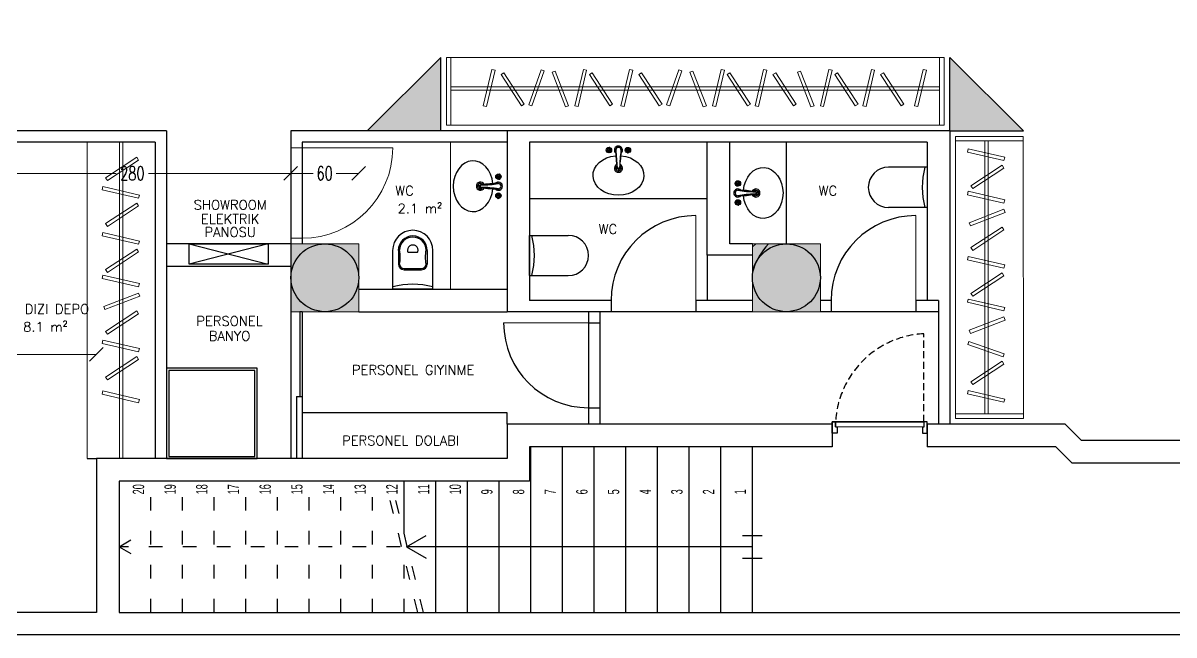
# Model space of a CAD drawing. Header units: centimetres. Extents: x 25718 to 30447, y -4730 to -3356.
# Drawn here: x 27321 to 28338, y -4671 to -4129 of the extents above; entities that cross this region are included whole.
import ezdxf
from ezdxf.enums import TextEntityAlignment as Align

# ---------------------------------------------------------------- set-up
doc = ezdxf.new("R2010")
doc.units = ezdxf.units.CM
doc.header["$PDMODE"] = 34
for name, pattern in [('ACAD_ISO03W100', [30, 12, -18]), ('DUZ', [500, 500]), ('HIDDEN2', [0.1875, 0.125, -0.0625])]:
    doc.linetypes.add(name, pattern=pattern)
for name, color, linetype in [('HANE_betonarme', 6, 'Continuous'), ('HANE_duvar', 4, 'Continuous'), ('HANE_kapı', 2, 'Continuous'), ('HANE_kapı ac', 9, 'HIDDEN2'), ('HANE_merdiven', 3, 'Continuous'), ('HANE_tarama', 9, 'DUZ'), ('HANE_yazı', 7, 'Continuous'), ('mn-yazı1', 3, 'Continuous'), ('mn-yazı2', 11, 'Continuous')]:
    doc.layers.add(name, color=color, linetype=linetype)
doc.layers.add('HANE_tarama2', color=8, linetype='DUZ', lineweight=9)
doc.layers.add('mn-tefris', color=241, linetype='Continuous', lineweight=20)
doc.styles.add('DIM', font='romans.shx', dxfattribs={"width": 0.7})
doc.styles.add('gotic', font='romanstw.shx', dxfattribs={"width": 0.8})
doc.dimstyles.new('iç', dxfattribs={"dimscale": 0.2, "dimtxt": 60, "dimasz": 60, "dimexe": 15, "dimexo": 10, "dimgap": 18, "dimtad": 0, "dimdec": 0, "dimrnd": 0.5, "dimdsep": 46, "dimtxsty": 'DIM', "dimblk": 'OBLIQUE', "dimcen": 6, "dimdle": 1.25, "dimse1": 1, "dimse2": 1, "dimclrd": 256, "dimclrt": 2, "dimadec": 0, "dimazin": 0, "dimtfac": 1, "dimtdec": 0, "dimtix": 1, "dimtmove": 1, "dimatfit": 3, "dimldrblk": 'OBLIQUE', "dimfxl": 1, "dimtolj": 1, "dimlwd": -1, "dimarcsym": 0})

# ---------------------------------------------------------------- blocks, each defined once
blk = doc.blocks.new('_OBLIQUE')
at = {"color": 0, "linetype": 'ByBlock'}
blk.add_line((-0.5, -0.5), (0.5, 0.5), dxfattribs=at)
blk = doc.blocks.new('*D451')
at = {"layer": 'Defpoints', "color": 0, "transparency": 16777216}
for p in [(26615.5, -4422.4), (26615.5, -4422.4), (27385.5, -4514.6)]:
    blk.add_point(p, dxfattribs=at)
at = {"layer": 'HANE_tarama2', "transparency": 16777216}
for p, q in [((26615.2, -4422.4), (26986.1, -4422.4)), ((27385.7, -4422.4), (27014.9, -4422.4))]:
    blk.add_line(p, q, dxfattribs=at)
at = {"layer": 'HANE_tarama2', "transparency": 16777216, "xscale": 12, "yscale": 12, "zscale": 12, "rotation": 180}
blk.add_blockref('_OBLIQUE', (26615.5, -4422.4), dxfattribs=at)
at = {"layer": 'HANE_tarama2', "transparency": 16777216, "xscale": 12, "yscale": 12, "zscale": 12}
blk.add_blockref('_OBLIQUE', (27385.5, -4422.4), dxfattribs=at)
at = {"layer": 'HANE_tarama2', "color": 2, "transparency": 16777216, "insert": (27000.5, -4422.4), "char_height": 12, "attachment_point": 5, "style": 'DIM'}
blk.add_mtext('\\A1;770', dxfattribs=at)
blk = doc.blocks.new('*D439')
at = {"layer": 'Defpoints', "color": 0, "transparency": 16777216}
for p in [(27277.3, -4238.3), (27557.3, -4238.3), (27557.3, -4262.3)]:
    blk.add_point(p, dxfattribs=at)
at = {"layer": 'HANE_tarama2', "transparency": 16777216}
for p, q in [((27277.1, -4262.3), (27402.9, -4262.3)), ((27557.6, -4262.3), (27431.7, -4262.3))]:
    blk.add_line(p, q, dxfattribs=at)
at = {"layer": 'HANE_tarama2', "transparency": 16777216, "xscale": 12, "yscale": 12, "zscale": 12, "rotation": 180}
blk.add_blockref('_OBLIQUE', (27277.3, -4262.3), dxfattribs=at)
at = {"layer": 'HANE_tarama2', "transparency": 16777216, "xscale": 12, "yscale": 12, "zscale": 12}
blk.add_blockref('_OBLIQUE', (27557.3, -4262.3), dxfattribs=at)
at = {"layer": 'HANE_tarama2', "color": 2, "transparency": 16777216, "insert": (27417.3, -4262.3), "char_height": 12, "attachment_point": 5, "style": 'DIM'}
blk.add_mtext('\\A1;280', dxfattribs=at)
blk = doc.blocks.new('*D441')
at = {"layer": 'Defpoints', "color": 0, "transparency": 16777216}
for p in [(27617.3, -4262.3), (27557.3, -4357.8), (27617.3, -4357.8)]:
    blk.add_point(p, dxfattribs=at)
at = {"layer": 'HANE_tarama2', "transparency": 16777216}
for p, q in [((27557.1, -4262.3), (27577.1, -4262.3)), ((27617.6, -4262.3), (27597.5, -4262.3))]:
    blk.add_line(p, q, dxfattribs=at)
at = {"layer": 'HANE_tarama2', "transparency": 16777216, "xscale": 12, "yscale": 12, "zscale": 12, "rotation": 180}
blk.add_blockref('_OBLIQUE', (27557.3, -4262.3), dxfattribs=at)
at = {"layer": 'HANE_tarama2', "transparency": 16777216, "xscale": 12, "yscale": 12, "zscale": 12}
blk.add_blockref('_OBLIQUE', (27617.3, -4262.3), dxfattribs=at)
at = {"layer": 'HANE_tarama2', "color": 2, "transparency": 16777216, "insert": (27587.3, -4262.3), "char_height": 12, "attachment_point": 5, "style": 'DIM'}
blk.add_mtext('\\A1;60', dxfattribs=at)

msp = doc.modelspace()

# ---------------------------------------------------------------- hatches: boundary and pattern name
at = {"layer": 'HANE_tarama2'}
h = msp.add_hatch(dxfattribs=at)
h.set_pattern_fill('JIS_STN_1E', color=256, scale=7, angle=90)
h.set_pattern_definition([(135, (28557.952, -5293.5246), (-4.949747, -4.949747), []), (135, (28557.952, -5288.5896), (-4.949747, -4.949747), [7, -3.5])])
h.paths.add_polyline_path([(27277.5, -4384.6), (27221.5, -4384.6), (27221.5, -4330.6), (27277.5, -4330.6)])
edge = h.paths.add_edge_path()
edge.add_arc((27587.5, -4354.6), 30, 0, 360)
edge = h.paths.add_edge_path()
edge.add_arc((27995.5, -4354.6), 30, 0, 360)
edge = h.paths.add_edge_path()
edge.add_arc((27995.5, -3886.6), 30, 0, 360)
edge = h.paths.add_edge_path()
edge.add_arc((27587.5, -3886.6), 30, 0, 360)
at = {"layer": 'mn-tefris'}
h = msp.add_hatch(color=1, dxfattribs=at)
h.dxf.hatch_style = 1
h.paths.add_polyline_path([(28140, -4159.6), (28140, -4224.6), (28205, -4224.6)])
h.paths.add_polyline_path([(27689.9, -4159.6), (27624.9, -4224.6), (27689.9, -4224.6)])
h.paths.add_polyline_path([(27965.5, -3698.6), (27965.5, -3759.6), (28025.5, -3759.6), (28025.5, -3698.6)])
edge = h.paths.add_edge_path()
edge.add_line((27557.5, -3856.6), (27557.5, -3886.6))
edge.add_arc((27587.5, -3886.6), 30, 90, 180, ccw=False)
edge.add_line((27587.5, -3856.6), (27557.5, -3856.6))
edge = h.paths.add_edge_path()
edge.add_arc((27587.5, -3886.6), 30, 0, 90, ccw=False)
edge.add_line((27617.5, -3886.6), (27617.5, -3856.6))
edge.add_line((27617.5, -3856.6), (27587.5, -3856.6))
edge = h.paths.add_edge_path()
edge.add_line((27587.5, -3916.6), (27617.5, -3916.6))
edge.add_line((27617.5, -3916.6), (27617.5, -3886.6))
edge.add_arc((27587.5, -3886.6), 30, -90, 0, ccw=False)
edge = h.paths.add_edge_path()
edge.add_line((27557.5, -3886.6), (27557.5, -3916.6))
edge.add_line((27557.5, -3916.6), (27587.5, -3916.6))
edge.add_arc((27587.5, -3886.6), 30, 180, 269.9988, ccw=False)
edge = h.paths.add_edge_path()
edge.add_line((27965.5, -3856.6), (27965.5, -3886.6))
edge.add_arc((27995.5, -3886.6), 30, 90, 180, ccw=False)
edge.add_line((27995.5, -3856.6), (27965.5, -3856.6))
edge = h.paths.add_edge_path()
edge.add_arc((27995.5, -3886.6), 30, 0, 90, ccw=False)
edge.add_line((28025.5, -3886.6), (28025.5, -3856.6))
edge.add_line((28025.5, -3856.6), (27995.5, -3856.6))
edge = h.paths.add_edge_path()
edge.add_line((27995.5, -3916.6), (28025.5, -3916.6))
edge.add_line((28025.5, -3916.6), (28025.5, -3886.6))
edge.add_arc((27995.5, -3886.6), 30, -90, 0, ccw=False)
edge = h.paths.add_edge_path()
edge.add_line((27965.5, -3886.6), (27965.5, -3916.6))
edge.add_line((27965.5, -3916.6), (27995.5, -3916.6))
edge.add_arc((27995.5, -3886.6), 30, 180, 270, ccw=False)
edge = h.paths.add_edge_path()
edge.add_line((27965.5, -4324.6), (27965.5, -4354.6))
edge.add_arc((27995.5, -4354.6), 30, 90, 180, ccw=False)
edge.add_line((27995.5, -4324.6), (27965.5, -4324.6))
edge = h.paths.add_edge_path()
edge.add_line((27965.5, -4354.6), (27965.5, -4384.6))
edge.add_line((27965.5, -4384.6), (27995.5, -4384.6))
edge.add_arc((27995.5, -4354.6), 30, 180, 270, ccw=False)
edge = h.paths.add_edge_path()
edge.add_arc((27995.5, -4354.6), 30, 0, 90, ccw=False)
edge.add_line((28025.5, -4354.6), (28025.5, -4324.6))
edge.add_line((28025.5, -4324.6), (27995.5, -4324.6))
edge = h.paths.add_edge_path()
edge.add_line((27995.5, -4384.6), (28025.5, -4384.6))
edge.add_line((28025.5, -4384.6), (28025.5, -4354.6))
edge.add_arc((27995.5, -4354.6), 30, -90, 0, ccw=False)
edge = h.paths.add_edge_path()
edge.add_line((27557.5, -4324.6), (27557.5, -4354.6))
edge.add_arc((27587.5, -4354.6), 30, 90, 180, ccw=False)
edge.add_line((27587.5, -4324.6), (27557.5, -4324.6))
edge = h.paths.add_edge_path()
edge.add_line((27557.5, -4354.6), (27557.5, -4384.6))
edge.add_line((27557.5, -4384.6), (27587.5, -4384.6))
edge.add_arc((27587.5, -4354.6), 30, 180, 270, ccw=False)
edge = h.paths.add_edge_path()
edge.add_line((27587.5, -4384.6), (27617.5, -4384.6))
edge.add_line((27617.5, -4384.6), (27617.5, -4354.6))
edge.add_arc((27587.5, -4354.6), 30, -90, 0, ccw=False)
edge = h.paths.add_edge_path()
edge.add_arc((27587.5, -4354.6), 30, 0, 90, ccw=False)
edge.add_line((27617.5, -4354.6), (27617.5, -4324.6))
edge.add_line((27617.5, -4324.6), (27587.5, -4324.6))

# ---------------------------------------------------------------- linework, layer by layer
for p, q in [((27845.9, -4257.8), (27844.7, -4258.3)), ((27846.6, -4258.2), (27844.9, -4258.9)), ((27847.6, -4260), (27846.9, -4258.2)), ((27848.2, -4259.7), (27847.5, -4258.1)), ((27849.3, -4257), (27848.2, -4257.4)), ((27849, -4256.4), (27848.4, -4256.7)), ((28120, -4256.9), (28085.7, -4256.9)), ((28120, -4256.9), (28120, -4292.4)), ((27722.7, -4272.9), (27724.5, -4273.7)), ((27723, -4272.4), (27724.6, -4273.1)), ((27725.7, -4271.3), (27725.2, -4272.4)), ((27726.3, -4271.6), (27726, -4272.2)), ((27724.5, -4274), (27723.8, -4275.7)), ((27724.9, -4274.7), (27724.3, -4275.9)), ((27967.2, -4277.6), (27967.5, -4278.2)), ((27967.8, -4277.3), (27968.2, -4278.4)), ((27968.6, -4280.7), (27969.2, -4281.9)), ((27970.5, -4278.4), (27968.9, -4279.1)), ((27970.8, -4279), (27969, -4279.7)), ((27969, -4280), (27969.7, -4281.7)), ((28120, -4292.4), (28085.7, -4292.4)), ((27768.5, -4352.6), (27768.5, -4317.1)), ((27768.5, -4317.1), (27802.7, -4317.1)), ((27647.5, -4364.6), (27647.5, -4330.4)), ((27652.5, -4330.4), (27652.5, -4342.5)), ((27661.1, -4331.9), (27669.3, -4331.9)), ((27678, -4330.4), (27678, -4342.5)), ((27683, -4364.6), (27683, -4330.4)), ((27657.5, -4346.5), (27673, -4346.5)), ((27657.5, -4347.5), (27673, -4347.5)), ((27768.5, -4352.6), (27802.7, -4352.6)), ((27683, -4364.6), (27647.5, -4364.6))]:
    msp.add_line(p, q)
for centre, radius in [((27838.6, -4241.7), 2.4), ((27838.6, -4241.7), 0.751), ((27838.6, -4241.7), 0.509), ((27855.4, -4241.7), 2.4), ((27855.4, -4241.7), 0.751), ((27855.4, -4241.7), 0.509), ((27740.9, -4265.2), 2.4), ((27740.9, -4265.2), 0.751), ((27740.9, -4265.2), 0.509), ((27952.6, -4271.2), 2.4), ((27952.6, -4271.2), 0.751), ((27952.6, -4271.2), 0.509), ((27740.9, -4282), 2.4), ((27740.9, -4282), 0.751), ((27740.9, -4282), 0.509), ((27952.6, -4288), 2.4), ((27952.6, -4288), 0.751), ((27952.6, -4288), 0.509)]:
    msp.add_circle(centre, radius)
for centre, radius, start, end in [((27836.8, -4242.2), 0.6, 88.4696, 299.1382), ((27833.1, -4236), 6.58, 301.3407, 326.2671), ((27839.5, -4242.8), 3.24, 107.7602, 159.8476), ((27838.6, -4241.7), 1.76, 174.4554, 213.1524), ((27836.4, -4249.3), 6.58, 61.3407, 86.2671), ((27839, -4240.4), 3.24, 227.7602, 279.8476), ((27839.1, -4240), 0.6, 328.4696, 179.1382), ((27838.6, -4241.7), 1.76, 54.4554, 93.1524), ((27838.6, -4241.7), 1.76, 294.4554, 333.1524), ((27839.8, -4243), 0.6, 208.4696, 59.1382), ((27846.2, -4239.9), 6.58, 181.3407, 206.2671), ((27837.2, -4242.1), 3.24, 347.7602, 39.8476), ((27847, -4241.7), 3.6, 311.0008, 228.9992), ((27759.9, -4256.8), 86, 0, 10.0866), ((27847, -4241.7), 2.4, 0, 180), ((27930.6, -4241.9), 86, 179.8993, 189.9859), ((27763.4, -4241.9), 86, 350.0141, 0.1007), ((27934.1, -4256.7), 86, 170.0141, 180.1007), ((27853.8, -4240.8), 0.6, 42.5972, 253.2658), ((27848.4, -4245.4), 6.58, 15.4684, 40.3947), ((27856.6, -4241.1), 3.24, 181.8879, 233.9752), ((27855.4, -4241.7), 1.76, 128.5831, 167.28), ((27855.3, -4243.2), 3.24, 61.8879, 113.9752), ((27855.6, -4233.8), 6.58, 255.4684, 280.3947), ((27862.1, -4245.9), 6.58, 135.4684, 160.3947), ((27854.2, -4241), 3.24, 301.8879, 353.9752), ((27856.9, -4240.9), 0.6, 282.5972, 133.2658), ((27855.4, -4241.7), 1.76, 8.5831, 47.28), ((27855.4, -4241.7), 1.76, 248.5831, 287.28), ((27855.3, -4243.5), 0.6, 162.5972, 13.2658), ((27741.8, -4263.6), 0.6, 316.7342, 167.4028), ((27847, -4257.7), 3.6, 114.4336, 65.5664), ((27847, -4257.7), 2.4, 122.6597, 57.3403), ((27847, -4256.8), 1.42, 149.4164, 30.5836), ((27847, -4256.8), 1.1, 180, 0), ((28085.7, -4274.6), 17.8, 90, 270), ((28183.4, -4274.6), 67.8, 164.8246, 195.1754), ((27725, -4273.6), 3.6, 24.4336, 335.5664), ((27725, -4273.6), 2.4, 32.6597, 327.3403), ((27725.9, -4273.6), 1.42, 59.4164, 300.5836), ((27725.9, -4273.6), 1.1, 90, 270), ((27740.8, -4357.2), 86, 89.8993, 99.9859), ((27726, -4186.5), 86, 269.8993, 279.9859), ((27740.9, -4273.6), 3.6, 221.0008, 138.9992), ((27739.1, -4265.3), 0.6, 76.7342, 287.4028), ((27736.7, -4258.5), 6.58, 289.6053, 314.5316), ((27741.7, -4266.4), 3.24, 96.0248, 148.1121), ((27737.2, -4272.2), 6.58, 49.6053, 74.5316), ((27741.6, -4264), 3.24, 216.0248, 268.1121), ((27740.9, -4265.2), 1.76, 162.72, 201.4169), ((27740.9, -4273.6), 2.4, 270, 90), ((27740.9, -4265.2), 1.76, 42.72, 81.4169), ((27741.9, -4266.8), 0.6, 196.7342, 47.4028), ((27740.9, -4265.2), 1.76, 282.72, 321.4169), ((27748.8, -4265), 6.58, 169.6053, 194.5316), ((27739.5, -4265.3), 3.24, 336.0248, 28.1121), ((27954, -4271.3), 3.24, 151.8879, 203.9752), ((27944.7, -4271), 6.58, 345.4684, 10.3947), ((27951.6, -4272.8), 0.6, 132.5972, 343.2658), ((27951.7, -4269.6), 0.6, 12.5972, 223.2658), ((27952.6, -4271.2), 1.76, 218.5831, 257.28), ((27952.6, -4271.2), 1.76, 98.5831, 137.28), ((27956.3, -4278.2), 6.58, 105.4684, 130.3947), ((27951.9, -4270), 3.24, 271.8879, 323.9752), ((27956.8, -4264.5), 6.58, 225.4684, 250.3947), ((27951.8, -4272.4), 3.24, 31.8879, 83.9752), ((27952.6, -4271.2), 1.76, 338.5831, 17.28), ((27954.4, -4271.3), 0.6, 252.5972, 103.2658), ((27740.8, -4190), 86, 260.0141, 270.1007), ((27725.9, -4360.7), 86, 79.9134, 90), ((27739.6, -4280.8), 0.6, 30.8618, 241.5304), ((27733.3, -4284.2), 6.58, 3.7329, 28.6593), ((27742.3, -4281.6), 3.24, 170.1524, 222.2398), ((27740.9, -4282), 1.76, 116.8476, 155.5446), ((27740.6, -4283.4), 3.24, 50.1524, 102.2398), ((27742.8, -4274.4), 6.58, 243.7329, 268.6593), ((27740.5, -4283.8), 0.6, 150.8618, 1.5304), ((27740.9, -4282), 1.76, 236.8476, 275.5446), ((27746.6, -4287.5), 6.58, 123.7329, 148.6593), ((27739.9, -4281.1), 3.24, 290.1524, 342.2398), ((27742.7, -4281.5), 0.6, 270.8618, 121.5304), ((27740.9, -4282), 1.76, 356.8476, 35.5446), ((27952.6, -4279.6), 3.6, 41.0008, 318.9992), ((27952.6, -4279.6), 2.4, 90, 270), ((27952.7, -4363.2), 86, 80.0141, 90.1007), ((27967.5, -4192.5), 86, 260.0141, 270.1007), ((27952.7, -4196), 86, 269.8993, 279.9859), ((27967.6, -4366.7), 86, 90, 100.0866), ((27968.5, -4279.6), 3.6, 204.4336, 155.5664), ((27968.5, -4279.6), 2.4, 212.6597, 147.3403), ((27967.6, -4279.6), 1.42, 239.4164, 120.5836), ((27967.6, -4279.6), 1.1, 270, 90), ((27950.8, -4287.5), 0.6, 58.4696, 269.1382), ((27946.8, -4293.5), 6.58, 31.3407, 56.2671), ((27953.6, -4287.1), 3.24, 197.7602, 249.8476), ((27952.9, -4289.4), 3.24, 77.7602, 129.8476), ((27950.7, -4280.4), 6.58, 271.3407, 296.2671), ((27952.6, -4288), 1.76, 144.4554, 183.1524), ((27952.6, -4288), 1.76, 264.4554, 303.1524), ((27953, -4289.8), 0.6, 178.4696, 29.1382), ((27953.9, -4286.8), 0.6, 298.4696, 149.1382), ((27952.6, -4288), 1.76, 24.4554, 63.1524), ((27960.2, -4290.2), 6.58, 151.3407, 176.2671), ((27951.2, -4287.6), 3.24, 317.7602, 9.8476), ((27665.2, -4330.4), 17.8, 0, 180), ((27665.2, -4330.4), 12.8, 0, 180), ((27665.2, -4330.4), 11.8, 0.5448, 179.4552), ((27705, -4334.9), 67.8, 344.8246, 15.1754), ((27802.7, -4334.9), 17.8, 270, 90), ((27626.5, -4336.4), 27.7, 347.1208, 12.8877), ((27665.2, -4330.4), 4.75, 346.1347, 193.8653), ((27661.1, -4331.4), 0.5, 193.8653, 270), ((27669.3, -4331.4), 0.5, 270, 346.1347), ((27703.9, -4336.4), 27.7, 167.1123, 192.8792), ((27657.5, -4342.5), 5, 180, 270), ((27657.5, -4342.5), 4, 181.5429, 270), ((27673, -4342.5), 5, 270, 0), ((27673, -4342.5), 4, 270, 358.4571), ((27665.2, -4428.1), 67.8, 74.8246, 105.1754)]:
    msp.add_arc(centre, radius, start, end)
for centre, major_axis, ratio, start_param, end_param in [((27836.9, -4242.1), (-0.139, 0.568), 0.281693, 3.141593, 6.283185), ((27839, -4240.1), (-0.561, 0.163), 0.281693, 0, 3.141593), ((27839.7, -4242.9), (0.422, 0.405), 0.281693, 0, 3.141593), ((27718.5, -4273.6), (0, 22.5), 0.777778, -1.470005, 4.611598), ((27739.3, -4265.3), (0.021, -0.584), 0.281693, 0, 3.141593), ((27741.7, -4263.8), (0.516, -0.274), 0.281693, 3.141593, 6.283185), ((27741.8, -4266.6), (0.495, 0.31), 0.281693, 0, 3.141593), ((27951, -4287.6), (-0.163, -0.561), 0.281693, 0, 3.141593), ((27953, -4289.7), (-0.568, -0.139), 0.281693, 3.141593, 6.283185), ((27953.8, -4286.9), (-0.405, 0.422), 0.281693, 0, 3.141593)]:
    msp.add_ellipse(centre, major_axis=major_axis, ratio=ratio, start_param=start_param, end_param=end_param)
at = {"extrusion": (0, 0, -1)}
for centre, major_axis, ratio, start_param, end_param in [((27853.9, -4240.9), (0.31, 0.495), 0.281693, 0, 3.141593), ((27856.8, -4241), (-0.274, 0.516), 0.281693, 3.141593, 6.283185), ((27847, -4264.1), (22.5, 0), 0.777778, -1.470005, 4.611598), ((27855.3, -4243.4), (-0.584, 0.021), 0.281693, 0, 3.141593), ((27975, -4279.6), (0, 22.5), 0.777778, -1.470005, 4.611598), ((27951.7, -4272.7), (-0.495, 0.31), 0.281693, 0, 3.141593), ((27951.8, -4269.8), (-0.516, -0.274), 0.281693, 3.141593, 6.283185), ((27954.2, -4271.3), (-0.021, -0.584), 0.281693, 0, 3.141593), ((27739.7, -4280.9), (0.405, 0.422), 0.281693, 0, 3.141593), ((27740.5, -4283.7), (0.568, -0.139), 0.281693, 3.141593, 6.283185), ((27742.5, -4281.6), (0.163, -0.561), 0.281693, 0, 3.141593)]:
    msp.add_ellipse(centre, major_axis=major_axis, ratio=ratio, start_param=start_param, end_param=end_param, dxfattribs=at)
at = {"layer": 'HANE_betonarme'}
for centre in [(27587.5, -4354.6), (27995.5, -4354.6)]:
    msp.add_circle(centre, 30, dxfattribs=at)
at = {"layer": 'HANE_duvar'}
for p, q in [((27437.5, -4224.6), (27211.5, -4224.6)), ((27447.5, -4224.6), (27437.5, -4224.6)), ((27447.5, -4224.6), (27447.5, -4514.6)), ((27587.5, -4224.6), (27557.5, -4224.6)), ((27557.5, -4224.6), (27557.5, -4384.6)), ((27748.5, -4224.6), (27587.5, -4224.6)), ((27748.5, -4224.6), (27748.5, -4384.6)), ((28140, -4224.6), (27748.5, -4224.6)), ((28140, -4224.6), (28140, -4484.1)), ((28140, -4224.6), (28205, -4224.6)), ((27437.5, -4234.6), (27221.5, -4234.6)), ((27437.5, -4234.6), (27437.5, -4514.6)), ((27567.5, -4234.6), (27567.5, -4324.6)), ((27587.5, -4234.6), (27567.5, -4234.6)), ((27748.5, -4234.6), (27587.5, -4234.6)), ((27965.5, -4234.6), (27768.5, -4234.6)), ((27768.5, -4234.6), (27768.5, -4374.6)), ((27925.5, -4334.6), (27925.5, -4234.6)), ((27945.5, -4324.6), (27945.5, -4234.6)), ((28025.5, -4234.6), (27965.5, -4234.6)), ((28120, -4234.6), (28025.5, -4234.6)), ((28120, -4234.6), (28120, -4374.6)), ((27557.5, -4324.6), (27447.5, -4324.6)), ((27965.5, -4324.6), (27945.5, -4324.6)), ((27965.5, -4334.6), (27925.5, -4334.6)), ((27557.5, -4344.6), (27447.5, -4344.6)), ((27617.5, -4364.6), (27748.5, -4364.6)), ((27840.5, -4374.6), (27768.5, -4374.6)), ((27840.5, -4374.6), (27840.5, -4384.6)), ((27965.5, -4374.6), (27915.5, -4374.6)), ((27915.5, -4374.6), (27915.5, -4384.6)), ((28035, -4374.6), (28025.5, -4374.6)), ((28035, -4374.6), (28035, -4384.6)), ((28130, -4374.6), (28110, -4374.6)), ((28110, -4374.6), (28110, -4384.6)), ((28130, -4374.6), (28130, -4484.1)), ((27557.5, -4384.6), (27557.5, -4514.6)), ((27567.5, -4384.6), (27567.5, -4514.6)), ((27617.5, -4384.6), (27748.5, -4384.6)), ((27965.5, -4384.6), (27748.5, -4384.6)), ((28130, -4384.6), (28025.5, -4384.6)), ((27820.5, -4394.6), (27830.5, -4394.6)), ((27820.5, -4469.6), (27830.5, -4469.6))]:
    msp.add_line(p, q, dxfattribs=at)
for points in [[(28974.8, -4670.6), (26583.5, -4670.6), (26583.5, -4399.6), (26583.5, -4399.6), (26583.5, -4019.6), (27253.5, -4019.6)], [(28500, -4455.6), (28478, -4455.6), (28478, -4498.6), (28256.5, -4498.6), (28242, -4484.1), (28120, -4484.1), (28120, -4482.1), (28036, -4482.1), (28036, -4484.1), (27748.5, -4484.1), (27748.5, -4514.6), (27385.5, -4514.6), (27385.5, -4529.6), (27385.5, -4529.6), (27385.5, -4650.6), (26615.5, -4650.6), (26615.5, -4379.6), (26603.5, -4379.6), (26603.5, -4039.6), (27253.5, -4039.6)], [(28036, -4484.1), (28036, -4504.1)], [(28120, -4484.1), (28120, -4504.1)], [(28036, -4504.1), (27768.5, -4504.1), (27768.5, -4534.6), (27405.5, -4534.6), (27405.5, -4650.6)], [(28478, -4518.6), (28248.2, -4518.6), (28233.7, -4504.1), (28120, -4504.1)], [(27405.5, -4650.6), (28478, -4650.6)]]:
    msp.add_lwpolyline(points, dxfattribs=at)
at = {"layer": 'HANE_kapı'}
for points in [[(28036, -4492.1), (28036, -4482.1), (28039, -4482.1), (28039, -4486.6), (28040.3, -4486.6), (28040.3, -4492.1)], [(28120, -4492.2), (28120, -4482.2), (28117, -4482.2), (28117, -4486.7), (28115.7, -4486.7), (28115.7, -4492.2)]]:
    msp.add_lwpolyline(points, close=True, dxfattribs=at)
msp.add_lwpolyline([(28039, -4486.6), (28039, -4482.1), (28117, -4482.2), (28117, -4486.7), (28039, -4486.6)], dxfattribs=at)
at = {"layer": 'HANE_kapı ac', "ltscale": 50}
msp.add_lwpolyline([(28117, -4482.1), (28117, -4404.1, 0.385214), (28039, -4482.2)], format="xyb", dxfattribs=at)
at = {"layer": 'HANE_merdiven'}
for p, q in [((27769.5, -4650.6), (27769.5, -4504.1)), ((27797.5, -4650.6), (27797.5, -4504.1)), ((27825.5, -4650.6), (27825.5, -4504.1)), ((27853.5, -4650.6), (27853.5, -4504.1)), ((27881.5, -4650.6), (27881.5, -4504.1)), ((27909.5, -4650.6), (27909.5, -4504.1)), ((27937.5, -4650.6), (27937.5, -4504.1)), ((27965.5, -4650.6), (27965.5, -4504.1)), ((27657.5, -4580.7), (27657.5, -4534.6)), ((27685.5, -4650.6), (27685.5, -4534.6)), ((27713.5, -4650.6), (27713.5, -4534.6)), ((27741.5, -4650.6), (27741.5, -4534.6)), ((27659.7, -4592.6), (27677, -4582.6)), ((27956.8, -4582.6), (27974.1, -4582.6)), ((27965.5, -4592.6), (27659.7, -4592.6)), ((27659.7, -4592.6), (27677, -4602.6)), ((27956.8, -4602.6), (27974.1, -4602.6))]:
    msp.add_line(p, q, dxfattribs=at)
at = {"layer": 'HANE_tarama', "linetype": 'ACAD_ISO03W100'}
for p, q in [((27433.5, -4650.6), (27433.5, -4534.6)), ((27461.5, -4650.6), (27461.5, -4534.6)), ((27489.5, -4650.6), (27489.5, -4534.6)), ((27517.5, -4650.6), (27517.5, -4534.6)), ((27545.5, -4650.6), (27545.5, -4534.6)), ((27573.5, -4650.6), (27573.5, -4534.6)), ((27601.5, -4650.6), (27601.5, -4534.6)), ((27629.5, -4650.6), (27629.5, -4534.6)), ((27669.6, -4650.6), (27641.2, -4534.6)), ((27674.6, -4650.6), (27646.2, -4534.6)), ((27405.5, -4592.6), (27422.8, -4582.6)), ((27654, -4592.6), (27405.5, -4592.6)), ((27405.5, -4592.6), (27422.8, -4602.6)), ((27657.5, -4650.6), (27657.5, -4601.1))]:
    msp.add_line(p, q, dxfattribs=at)
at = {"layer": 'HANE_tarama2'}
for points in [[(27617.5, -4384.6), (27617.5, -4324.6), (27557.5, -4324.6), (27557.5, -4384.6)], [(28025.5, -4384.6), (28025.5, -4324.6), (27965.5, -4324.6), (27965.5, -4384.6)]]:
    msp.add_lwpolyline(points, close=True, dxfattribs=at)
at = {"layer": 'mn-tefris'}
for p, q in [((27698.9, -4159.6), (27698.9, -4219.6)), ((28130.9, -4159.6), (28130.9, -4219.6)), ((27735, -4170.3), (27727.5, -4202.5)), ((27737.9, -4171), (27730.4, -4203.1)), ((27737.9, -4171), (27735, -4170.3)), ((27778.6, -4170.5), (27767.7, -4201.6)), ((27781.4, -4171.5), (27770.5, -4202.6)), ((27781.4, -4171.5), (27778.6, -4170.5)), ((27816, -4170.3), (27808.5, -4202.5)), ((27818.9, -4171), (27811.4, -4203.1)), ((27818.9, -4171), (27816, -4170.3)), ((27856.7, -4170.3), (27849.2, -4202.5)), ((27859.6, -4171), (27852.2, -4203.1)), ((27859.6, -4171), (27856.7, -4170.3)), ((27900.3, -4170.5), (27889.4, -4201.6)), ((27903.1, -4171.5), (27892.3, -4202.6)), ((27903.1, -4171.5), (27900.3, -4170.5)), ((27937.7, -4170.3), (27930.3, -4202.5)), ((27940.7, -4171), (27933.2, -4203.1)), ((27940.7, -4171), (27937.7, -4170.3)), ((27975.3, -4170.3), (27967.9, -4202.5)), ((27978.3, -4171), (27970.8, -4203.1)), ((27978.3, -4171), (27975.3, -4170.3)), ((28032.9, -4170.3), (28025.5, -4202.5)), ((28035.9, -4171), (28028.4, -4203.1)), ((28035.9, -4171), (28032.9, -4170.3)), ((28070.6, -4170.3), (28063.1, -4202.5)), ((28073.5, -4171), (28066, -4203.1)), ((28073.5, -4171), (28070.6, -4170.3)), ((28116.3, -4170.3), (28108.8, -4202.5)), ((28119.2, -4171), (28111.8, -4203.1)), ((28119.2, -4171), (28116.3, -4170.3)), ((27745.7, -4173.3), (27743.2, -4174.9)), ((27743.2, -4174.9), (27761.3, -4202.5)), ((27745.7, -4173.3), (27763.8, -4200.9)), ((27791.1, -4171.7), (27788.3, -4172.8)), ((27788.3, -4172.8), (27800.2, -4203.5)), ((27791.1, -4171.7), (27803, -4202.5)), ((27823.8, -4173.3), (27821.3, -4174.9)), ((27821.3, -4174.9), (27839.4, -4202.5)), ((27823.8, -4173.3), (27841.9, -4200.9)), ((27867.5, -4173.3), (27865, -4174.9)), ((27865, -4174.9), (27883.1, -4202.5)), ((27867.5, -4173.3), (27885.6, -4200.9)), ((27912.9, -4171.7), (27910.1, -4172.8)), ((27910.1, -4172.8), (27922, -4203.5)), ((27912.9, -4171.7), (27924.8, -4202.5)), ((27945.6, -4173.3), (27943.1, -4174.9)), ((27943.1, -4174.9), (27961.2, -4202.5)), ((27945.6, -4173.3), (27963.7, -4200.9)), ((27986.1, -4173.3), (27983.6, -4174.9)), ((27983.6, -4174.9), (28001.7, -4202.5)), ((27986.1, -4173.3), (28004.2, -4200.9)), ((28008.1, -4171.7), (28005.3, -4172.8)), ((28005.3, -4172.8), (28017.2, -4203.5)), ((28008.1, -4171.7), (28020, -4202.5)), ((28040.8, -4173.3), (28038.3, -4174.9)), ((28038.3, -4174.9), (28056.4, -4202.5)), ((28040.8, -4173.3), (28058.9, -4200.9)), ((28081.3, -4173.3), (28078.8, -4174.9)), ((28078.8, -4174.9), (28096.9, -4202.5)), ((28081.3, -4173.3), (28099.4, -4200.9)), ((28130.9, -4185.6), (27698.9, -4185.6)), ((28130.9, -4188.6), (27698.9, -4188.6)), ((27763.8, -4200.9), (27761.3, -4202.5)), ((27770.5, -4202.6), (27767.7, -4201.6)), ((27841.9, -4200.9), (27839.4, -4202.5)), ((27885.6, -4200.9), (27883.1, -4202.5)), ((27892.3, -4202.6), (27889.4, -4201.6)), ((27963.7, -4200.9), (27961.2, -4202.5)), ((28004.2, -4200.9), (28001.7, -4202.5)), ((28058.9, -4200.9), (28056.4, -4202.5)), ((28099.4, -4200.9), (28096.9, -4202.5)), ((27730.4, -4203.1), (27727.5, -4202.5)), ((27803, -4202.5), (27800.2, -4203.5)), ((27811.4, -4203.1), (27808.5, -4202.5)), ((27852.2, -4203.1), (27849.2, -4202.5)), ((27924.8, -4202.5), (27922, -4203.5)), ((27933.2, -4203.1), (27930.3, -4202.5)), ((27970.8, -4203.1), (27967.9, -4202.5)), ((28020, -4202.5), (28017.2, -4203.5)), ((28028.4, -4203.1), (28025.5, -4202.5)), ((28066, -4203.1), (28063.1, -4202.5)), ((28111.8, -4203.1), (28108.8, -4202.5)), ((27377.5, -4234.6), (27377.5, -4514.6)), ((27406, -4234.6), (27406, -4514.6)), ((27409, -4234.6), (27409, -4514.6)), ((27567.5, -4239.6), (27557.5, -4239.6)), ((27567.5, -4239.6), (27647.5, -4239.6)), ((27698.5, -4364.1), (27698.5, -4234.6)), ((28144.9, -4233.6), (28205, -4233.6)), ((28156.3, -4240.5), (28155.6, -4243.5)), ((28156.3, -4240.5), (28188.5, -4248)), ((28171, -4233.6), (28171, -4475.1)), ((28174, -4233.6), (28174, -4475.1)), ((27393.6, -4266.1), (27421.2, -4248)), ((27395.2, -4268.6), (27422.8, -4250.5)), ((27421.2, -4248), (27422.8, -4250.5)), ((28155.6, -4243.5), (28187.8, -4250.9)), ((28188.5, -4248), (28187.8, -4250.9)), ((28158.6, -4273.2), (28186.2, -4255.1)), ((28160.2, -4275.7), (28187.8, -4257.6)), ((28186.2, -4255.1), (28187.8, -4257.6)), ((27393.6, -4266.1), (27395.2, -4268.6)), ((28158.6, -4273.2), (28160.2, -4275.7)), ((27391.3, -4274), (27390.6, -4276.9)), ((27390.6, -4276.9), (27422.8, -4284.3)), ((27391.3, -4274), (27423.5, -4281.4)), ((27423.5, -4281.4), (27422.8, -4284.3)), ((28156.3, -4278.1), (28155.6, -4281.1)), ((28155.6, -4281.1), (28187.8, -4288.5)), ((28156.3, -4278.1), (28188.5, -4285.6)), ((27393.6, -4306.6), (27421.2, -4288.5)), ((27395.2, -4309.1), (27422.8, -4291)), ((27421.2, -4288.5), (27422.8, -4291)), ((28188.5, -4285.6), (28187.8, -4288.5)), ((27915.5, -4374.6), (27915.5, -4299.6)), ((28110, -4374.6), (28110, -4299.6)), ((28157, -4305.9), (28187.8, -4294)), ((28158.1, -4308.7), (28188.9, -4296.8)), ((28187.8, -4294), (28188.9, -4296.8)), ((27393.6, -4306.6), (27395.2, -4309.1)), ((28157, -4305.9), (28158.1, -4308.7)), ((28158.6, -4327.9), (28186.2, -4309.8)), ((28160.2, -4330.4), (28187.8, -4312.3)), ((28186.2, -4309.8), (28187.8, -4312.3)), ((27391.3, -4314.6), (27390.6, -4317.6)), ((27390.6, -4317.6), (27422.8, -4325)), ((27391.3, -4314.6), (27423.5, -4322.1)), ((27423.5, -4322.1), (27422.8, -4325)), ((27557.5, -4319.6), (27567.5, -4319.6)), ((27393.6, -4347.3), (27421.2, -4329.2)), ((27395.2, -4349.8), (27422.8, -4331.7)), ((27421.2, -4329.2), (27422.8, -4331.7)), ((27567.5, -4324.6), (27557.5, -4324.6)), ((27567.5, -4324.6), (27557.5, -4324.6)), ((28158.6, -4327.9), (28160.2, -4330.4)), ((28156.3, -4335.7), (28155.6, -4338.7)), ((28155.6, -4338.7), (28187.8, -4346.1)), ((28156.3, -4335.7), (28188.5, -4343.2)), ((28188.5, -4343.2), (28187.8, -4346.1)), ((27391.3, -4352.3), (27390.6, -4355.2)), ((27391.3, -4352.3), (27423.5, -4359.7)), ((27393.6, -4347.3), (27395.2, -4349.8)), ((28158.6, -4368.4), (28186.2, -4350.3)), ((28160.2, -4370.9), (28187.8, -4352.8)), ((28186.2, -4350.3), (28187.8, -4352.8)), ((27390.6, -4355.2), (27422.8, -4362.6)), ((27423.5, -4359.7), (27422.8, -4362.6)), ((27392, -4380), (27422.8, -4368.2)), ((27393.1, -4382.8), (27423.9, -4370.9)), ((27422.8, -4368.2), (27423.9, -4370.9)), ((28156.3, -4373.4), (28155.6, -4376.3)), ((28156.3, -4373.4), (28188.5, -4380.8)), ((28158.6, -4368.4), (28160.2, -4370.9)), ((27392, -4380), (27393.1, -4382.8)), ((27393.6, -4402), (27421.2, -4383.9)), ((27421.2, -4383.9), (27422.8, -4386.4)), ((28155.6, -4376.3), (28187.8, -4383.8)), ((28188.5, -4380.8), (28187.8, -4383.8)), ((27395.2, -4404.5), (27422.8, -4386.4)), ((27820.5, -4394.6), (27745.5, -4394.6)), ((28157, -4401.1), (28187.8, -4389.3)), ((28158.1, -4403.9), (28188.9, -4392.1)), ((28187.8, -4389.3), (28188.9, -4392.1)), ((27393.6, -4402), (27395.2, -4404.5)), ((28157, -4401.1), (28158.1, -4403.9)), ((27391.3, -4409.9), (27390.6, -4412.8)), ((27390.6, -4412.8), (27422.8, -4420.2)), ((27391.3, -4409.9), (27423.5, -4417.3)), ((28156.8, -4410.9), (28155.8, -4413.7)), ((28155.8, -4413.7), (28187, -4424.6)), ((28156.8, -4410.9), (28188, -4421.8)), ((27393.6, -4442.5), (27421.2, -4424.4)), ((27421.2, -4424.4), (27422.8, -4426.9)), ((27423.5, -4417.3), (27422.8, -4420.2)), ((28188, -4421.8), (28187, -4424.6)), ((27395.2, -4445), (27422.8, -4426.9)), ((28158.6, -4446.6), (28186.2, -4428.4)), ((28160.2, -4449.1), (28187.8, -4431)), ((28186.2, -4428.4), (28187.8, -4431)), ((27393.6, -4442.5), (27395.2, -4445)), ((27391.3, -4454.7), (27390.6, -4457.6)), ((27391.3, -4454.7), (27423.5, -4462.2)), ((28156.3, -4454.4), (28155.6, -4457.3)), ((28156.3, -4454.4), (28188.5, -4461.9)), ((28158.6, -4446.6), (28160.2, -4449.1)), ((27390.6, -4457.6), (27422.8, -4465.1)), ((27423.5, -4462.2), (27422.8, -4465.1)), ((28155.6, -4457.3), (28187.8, -4464.8)), ((28188.5, -4461.9), (28187.8, -4464.8)), ((28145, -4475.1), (28205, -4475.1))]:
    msp.add_line(p, q, dxfattribs=at)
for points in [[(27694.9, -4159.6), (27694.9, -4219.6), (28134.9, -4219.6), (28134.9, -4159.6)], [(28145, -4479.1), (28205, -4479.1), (28204.9, -4229.6), (28144.9, -4229.6)], [(27617.5, -4384.6), (27617.5, -4324.6), (27557.5, -4324.6), (27557.5, -4384.6)]]:
    msp.add_lwpolyline(points, close=True, dxfattribs=at)
for centre, start, end in [((27567.5, -4239.6), 270, 0), ((28015.5, -4389.6), 125.6591, 128.6822)]:
    msp.add_arc(centre, 80, start, end, dxfattribs=at)
at = {"layer": 'mn-yazı2'}
for p, q in [((27689.9, -4159.6), (27624.9, -4224.6)), ((27689.9, -4224.6), (27689.9, -4159.6)), ((28140, -4224.6), (28140, -4159.6)), ((28205, -4224.6), (28140, -4159.6)), ((27689.9, -4224.6), (27624.9, -4224.6)), ((27995.5, -4324.6), (27995.5, -4234.6)), ((27768.5, -4284.6), (27925.5, -4284.6)), ((27925.5, -4334.6), (27925.5, -4374.6)), ((27567.5, -4384.6), (27565.5, -4384.6)), ((27565.5, -4384.6), (27565.5, -4459.6)), ((27820.5, -4384.6), (27820.5, -4484.1)), ((27830.5, -4384.6), (27830.5, -4484.1)), ((27562.5, -4459.6), (27562.5, -4514.6)), ((27562.5, -4459.6), (27565.5, -4459.6)), ((27565.5, -4459.6), (27567.5, -4459.6)), ((27748.5, -4474.1), (27567.5, -4474.1)), ((27748.5, -4484.1), (27748.5, -4474.1)), ((27377.5, -4514.6), (27385.5, -4514.6))]:
    msp.add_line(p, q, dxfattribs=at)
at = {"layer": 'mn-yazı2', "color": 1}
for p, q in [((27537.5, -4324.6), (27467.5, -4342.6)), ((27467.5, -4324.6), (27537.5, -4342.6))]:
    msp.add_line(p, q, dxfattribs=at)
msp.add_lwpolyline([(27467.5, -4324.6), (27537.5, -4324.6), (27537.5, -4342.6), (27467.5, -4342.6)], close=True, dxfattribs=at)
at = {"layer": 'mn-yazı2'}
for points in [[(27447.5, -4514.6), (27527.5, -4514.6), (27527.5, -4434.6), (27447.5, -4434.6)], [(27449.5, -4512.6), (27525.5, -4512.6), (27525.5, -4436.6), (27449.5, -4436.6)]]:
    msp.add_lwpolyline(points, close=True, dxfattribs=at)
for centre, start, end in [((27915.5, -4374.6), 90, 180), ((28110, -4374.6), 90, 180), ((28035.5, -4374.6), 138.1897, 158.9605), ((27820.5, -4394.6), 180, 270)]:
    msp.add_arc(centre, 75, start, end, dxfattribs=at)

# ---------------------------------------------------------------- texts
at = {"layer": 'HANE_yazı', "char_height": 10, "attachment_point": 1, "rotation": 90, "style": 'DIM'}
for s, insert in [('{\\fTw Cen MT Condensed|b0|i0|c0|p34;20}', (27417.7, -4546.2)), ('{\\fTw Cen MT Condensed|b0|i0|c0|p34;19}', (27445.7, -4546.2)), ('{\\fTw Cen MT Condensed|b0|i0|c0|p34;18}', (27473.7, -4546.2)), ('{\\fTw Cen MT Condensed|b0|i0|c0|p34;17}', (27501.7, -4546.2)), ('{\\fTw Cen MT Condensed|b0|i0|c0|p34;16}', (27529.7, -4546.2)), ('{\\fTw Cen MT Condensed|b0|i0|c0|p34;15}', (27557.7, -4546.2)), ('{\\fTw Cen MT Condensed|b0|i0|c0|p34;14}', (27585.7, -4546.2)), ('{\\fTw Cen MT Condensed|b0|i0|c0|p34;13}', (27613.7, -4546.2)), ('{\\fTw Cen MT Condensed|b0|i0|c0|p34;12}', (27641.7, -4546.2)), ('{\\fTw Cen MT Condensed|b0|i0|c0|p34;11}', (27669.7, -4546.2)), ('{\\fTw Cen MT Condensed|b0|i0|c0|p34;10}', (27697.7, -4546.2)), ('{\\fTw Cen MT Condensed|b0|i0|c0|p34;9}', (27725.7, -4546.2)), ('{\\fTw Cen MT Condensed|b0|i0|c0|p34;8}', (27753.7, -4546.2)), ('{\\fTw Cen MT Condensed|b0|i0|c0|p34;7}', (27781.7, -4546.2)), ('{\\fTw Cen MT Condensed|b0|i0|c0|p34;6}', (27809.7, -4546.2)), ('{\\fTw Cen MT Condensed|b0|i0|c0|p34;5}', (27837.7, -4546.2)), ('{\\fTw Cen MT Condensed|b0|i0|c0|p34;4}', (27865.7, -4546.2)), ('{\\fTw Cen MT Condensed|b0|i0|c0|p34;3}', (27893.7, -4546.2)), ('{\\fTw Cen MT Condensed|b0|i0|c0|p34;2}', (27921.7, -4546.2)), ('{\\fTw Cen MT Condensed|b0|i0|c0|p34;1}', (27949.7, -4546.2))]:
    msp.add_mtext_dynamic_manual_height_columns(s, width=12.807, gutter_width=50, heights=[0], dxfattribs=dict(at, insert=insert))
at = {"layer": 'mn-yazı1', "style": 'gotic'}
for s, p in [('WC', (27657.9, -4277.6)), ('WC', (28032.2, -4277.6)), ('WC', (27837.7, -4311.5)), ('DIZI DEPO', (27350.7, -4382.3)), ('PERSONEL', (27503.2, -4392.9)), ('BANYO', (27503.2, -4406)), ('PERSONEL GIYINME', (27665.5, -4436.1))]:
    msp.add_text(s, height=8.5, dxfattribs=at).set_placement(p, align=Align.MIDDLE)
at = {"layer": 'mn-yazı1', "color": 1, "style": 'gotic'}
for s, p in [('SHOWROOM', (27503.8, -4290.1)), ('ELEKTRIK', (27503.8, -4302.6)), ('PANOSU', (27503.8, -4314.2))]:
    msp.add_text(s, height=8.5, dxfattribs=at).set_placement(p, align=Align.MIDDLE)
at = {"layer": 'mn-yazı2', "style": 'gotic'}
for s, p in [('2.1 m²', (27671.4, -4292.8)), ('8.1 m²', (27340.4, -4397.5)), ('PERSONEL DOLABI', (27654.4, -4498.6))]:
    msp.add_text(s, height=8.5, dxfattribs=at).set_placement(p, align=Align.MIDDLE)

# ---------------------------------------------------------------- dimensions: what is measured, and where the dimension line sits
at = {"layer": 'HANE_tarama2'}
for base, p1, p2, picture, middle in [((27557.3, -4262.3), (27277.3, -4238.3), (27557.3, -4238.3), '*D439', (27417.3, -4262.3)), ((27617.3, -4262.3), (27557.3, -4357.8), (27617.3, -4357.8), '*D441', (27587.3, -4262.3)), ((26615.5, -4422.4), (27385.5, -4514.6), (26615.5, -4422.4), '*D451', (27000.5, -4422.4))]:
    dim = msp.add_linear_dim(base=base, p1=p1, p2=p2, angle=180, dimstyle='iç', dxfattribs=at)
    dim.commit()
    dim.dimension.update_dxf_attribs({"geometry": picture, "text_midpoint": middle})

doc.saveas('drawing.dxf')
